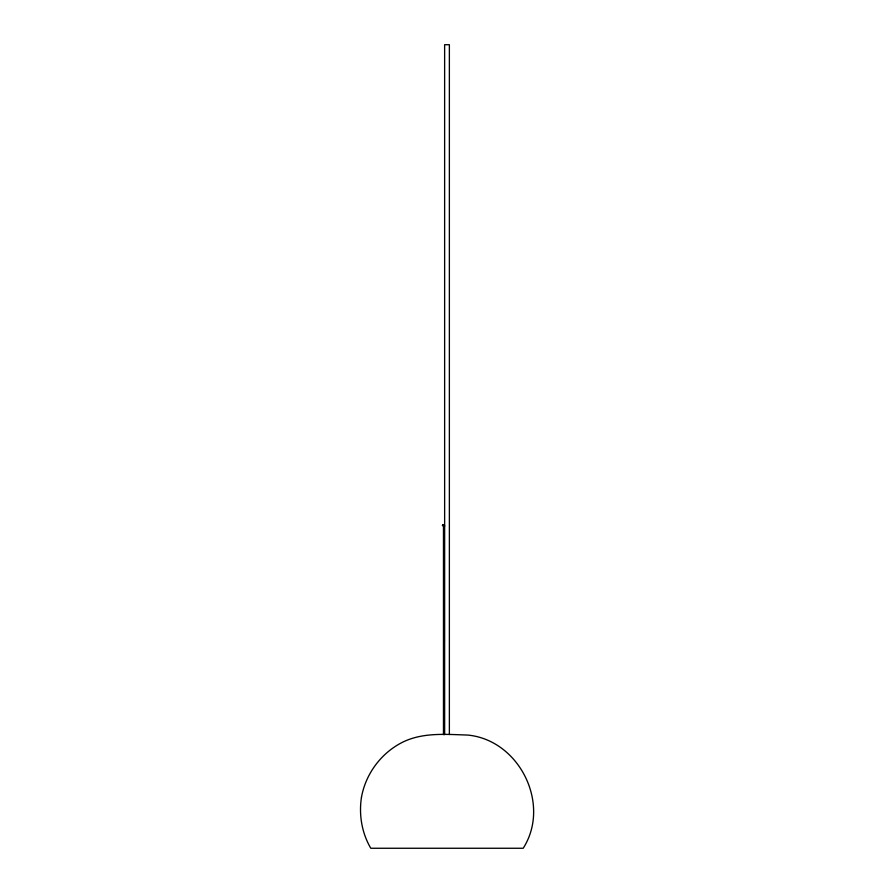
<?xml version="1.0" encoding="UTF-8"?>
<svg xmlns="http://www.w3.org/2000/svg" width="894" height="894" viewBox="0 0 894 894"><rect width="100%" height="100%" fill="white"/><g stroke="black" fill="none" stroke-linecap="round" stroke-linejoin="round"><path stroke-width="1.34" d="M444.564 734.589L443.547 734.589L443.905 734.142M443.469 526.018L444.642 526.018L443.48 526.097L443.469 734.432M443.413 525.326L444.564 525.895M442.385 525.326L443.547 525.895M443.312 525.27L444.474 525.895M442.485 525.27L443.636 525.895M443.189 525.225L444.352 525.895M442.608 525.225L443.759 525.895M442.742 525.191L444.206 525.895M442.899 525.18L444.061 525.895M449.369 734.51L449.369 44.7L444.631 44.7L444.642 640.506M444.631 640.953L444.642 734.432M361.478 797.191C358.762 814.669 361.791 832.962 370.798 848.261L523.202 848.261C551.207 804.354 519.537 740.098 467.808 735.069C445.1 734.343 420.929 732.052 400.233 743.45C380.095 754.469 365.579 774.595 361.478 797.191"/></g></svg>
